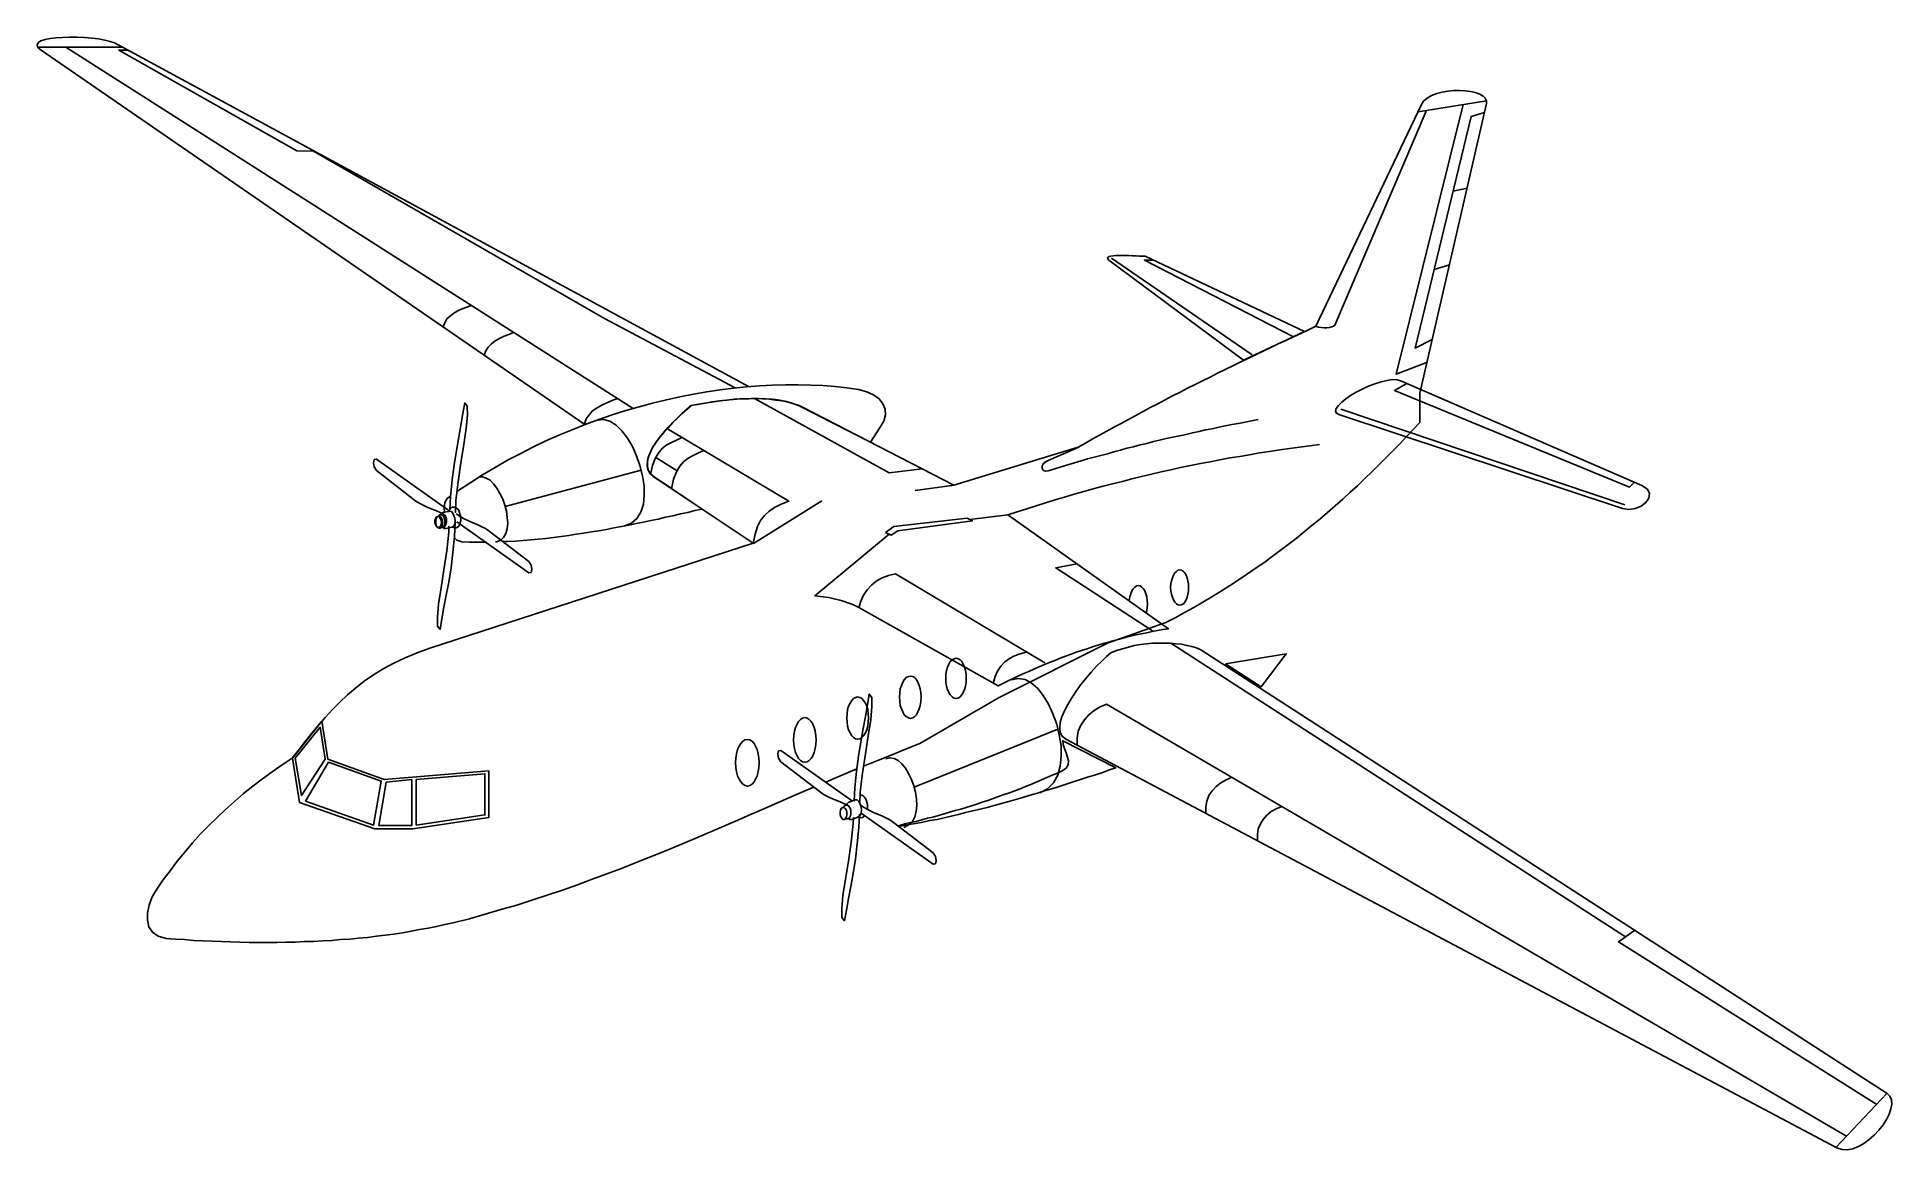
# Model space of a CAD drawing. Extents: x -90 to 95, y 353 to 464.
import ezdxf

# ---------------------------------------------------------------- set-up
doc = ezdxf.new("R2010")
doc.units = 0
doc.header["$LTSCALE"] = 25
doc.layers.add('7', color=7, linetype='CONTINUOUS')

msp = doc.modelspace()

# ---------------------------------------------------------------- linework, layer by layer
at = {"layer": '7', "linetype": 'CONTINUOUS'}
for points in [[(-18.83, 428.88), (-82.2, 463.21), (-82.63, 463.36), (-83.19, 463.49), (-83.8, 463.62), (-84.49, 463.69), (-85.22, 463.74), (-85.96, 463.79), (-86.7, 463.79), (-87.41, 463.77), (-88.07, 463.72), (-88.66, 463.64), (-89.16, 463.54), (-89.57, 463.41), (-89.82, 463.24), (-89.95, 463.03), (-89.9, 462.8), (-89.65, 462.55), (-35.19, 425.1), (-35.19, 425.07)], [(-89.88, 462.78), (-81.36, 462.78)], [(-30.36, 426.7), (-87.08, 462.78)], [(-20.15, 428.75), (-33.21, 435.69), (-62.31, 452.41), (-63.98, 452.44), (-81.79, 462.5), (-80.93, 462.5)], [(-7.32, 390.95), (-6, 391.48), (-4.57, 392.06), (-3.12, 392.65), (-1.68, 393.21), (6.22, 397.81), (17.05, 403.22), (22.89, 405.3), (23.83, 405.78), (24.77, 406.29), (25.69, 406.8), (26.6, 407.33), (27.49, 407.87), (28.38, 408.4), (29.25, 408.96), (30.14, 409.52), (30.97, 410.1), (31.84, 410.69), (32.68, 411.27), (33.52, 411.88), (34.33, 412.49), (35.14, 413.1), (35.93, 413.71), (36.74, 414.35), (37.53, 415.01), (38.29, 415.64), (39.06, 416.3), (39.82, 416.96), (40.58, 417.62), (41.32, 418.31), (42.05, 418.97), (42.77, 419.66), (43.5, 420.34), (44.21, 421.06), (44.9, 421.74), (45.59, 422.45), (46.3, 423.16), (46.96, 423.88), (47.64, 424.59), (48.3, 425.3), (48.3, 428.22), (54.96, 457.16), (54.96, 457.44), (54.83, 457.7), (54.61, 457.9), (54.28, 458.1), (53.84, 458.26), (53.36, 458.36), (52.83, 458.43), (52.27, 458.46), (51.68, 458.46), (51.1, 458.41), (50.52, 458.31), (49.98, 458.15), (49.47, 457.95), (49.04, 457.7), (48.66, 457.39), (48.41, 457.01), (37.91, 434.9), (37.15, 434.55), (36.41, 434.19), (35.65, 433.84), (34.89, 433.48), (34.12, 433.13), (33.39, 432.77), (32.63, 432.41), (31.86, 432.06), (31.1, 431.68), (30.34, 431.32), (29.6, 430.94), (28.84, 430.58), (28.08, 430.2), (27.32, 429.82), (26.58, 429.44), (25.82, 429.08), (25.08, 428.7), (24.32, 428.32), (23.58, 427.94), (22.84, 427.56), (22.11, 427.15), (21.34, 426.77), (20.63, 426.39), (19.9, 425.98), (19.16, 425.6), (18.42, 425.2), (17.71, 424.82), (17, 424.41), (16.26, 424.03), (15.55, 423.62), (14.86, 423.22), (14.15, 422.81), (1.7, 419.02), (-13.37, 426.77), (-13.77, 426.98), (-13.77, 426.98), (-14.31, 427.15), (-14.86, 427.33), (-15.47, 427.46), (-16.08, 427.53), (-16.75, 427.61), (-17.41, 427.66), (-18.12, 427.69), (-18.8, 427.66), (-19.54, 427.64), (-19.69, 427.64), (-20.25, 427.61), (-20.99, 427.53), (-21.72, 427.46), (-22.46, 427.36), (-23.17, 427.23), (-23.88, 427.1), (-24.6, 426.98), (-24.77, 426.8), (-25, 426.59), (-25.46, 426.19), (-25.92, 425.73), (-26.38, 425.27), (-26.83, 424.79), (-27.26, 424.31), (-27.7, 423.82), (-28.05, 423.32), (-28.23, 423.06), (-28.23, 423.06)], [(37.94, 434.88), (38.16, 434.8), (38.44, 434.78), (38.72, 434.75), (39, 434.75), (39.26, 434.78), (39.49, 434.83), (39.66, 434.9), (39.79, 435.01), (48.94, 456.4)], [(52.62, 457.06), (45.94, 430.1), (49.07, 431.3)], [(49.47, 433.53), (47.82, 432.72), (53.44, 455.87), (54.76, 456.27)], [(48.13, 456.32), (54.96, 457.44)], [(51.63, 448.4), (53.01, 448.7)], [(30.67, 431.5), (17.2, 441.51), (17.1, 441.64), (17.07, 441.71), (17.13, 441.82), (17.23, 441.87), (17.41, 441.92), (17.63, 441.94), (17.89, 441.97), (18.19, 441.97), (18.52, 441.97), (18.85, 441.97), (19.21, 441.97), (19.57, 441.94), (19.92, 441.94), (20.25, 441.92), (20.56, 441.89), (20.84, 441.89), (36.77, 434.37), (30.67, 431.5)], [(31.53, 432.03), (17.48, 441.69)], [(35.65, 433.84), (20.76, 441.51), (21.65, 441.51)], [(49.73, 440.57), (51.25, 441.03)], [(-49.35, 434.85), (-49.19, 435.26), (-48.97, 435.64), (-48.63, 435.95), (-48.28, 436.2), (-47.87, 436.43), (-47.44, 436.63), (-46.98, 436.81), (-46.55, 436.99)], [(-45.26, 432.01), (-45.1, 432.44), (-44.85, 432.82), (-44.52, 433.15), (-44.14, 433.46), (-43.71, 433.68), (-43.25, 433.91), (-42.79, 434.09), (-42.31, 434.27)], [(-43.37, 413.38), (-42.89, 413.41), (-42.13, 413.43), (-41.37, 413.48), (-40.6, 413.56), (-39.84, 413.64), (-39.08, 413.71), (-38.32, 413.79), (-37.56, 413.89), (-36.79, 413.99), (-36.06, 414.12), (-35.29, 414.22), (-34.53, 414.35), (-33.79, 414.47), (-33.03, 414.6), (-32.3, 414.75), (-31.53, 414.88), (-30.8, 415.03), (-30.06, 415.19), (-29.32, 415.34), (-28.59, 415.49), (-27.85, 415.64), (-27.11, 415.82), (-26.38, 415.97), (-25.64, 416.15), (-24.9, 416.3), (-24.19, 416.48), (-23.45, 416.63), (-28.25, 419.84), (-28.61, 420.14), (-28.84, 420.5), (-28.94, 420.9), (-28.94, 421.33), (-28.87, 421.79), (-28.66, 422.27), (-28.41, 422.78), (-28.08, 423.29), (-27.72, 423.8), (-27.29, 424.31), (-26.86, 424.82), (-26.4, 425.3), (-25.92, 425.76), (-25.46, 426.21), (-25, 426.62), (-24.57, 426.98), (-24.01, 427.08), (-23.4, 427.18), (-22.77, 427.28), (-22.08, 427.38), (-21.4, 427.48), (-20.71, 427.56), (-19.97, 427.61), (-19.26, 427.66), (-18.52, 427.69), (-17.81, 427.69), (-17.1, 427.66), (-16.39, 427.61), (-15.7, 427.51), (-15.04, 427.38), (-14.41, 427.2), (-13.82, 427), (-6.63, 423.32), (-5.67, 424.82), (-5.28, 425.43), (-5.13, 426.04), (-5.16, 426.62), (-5.39, 427.15), (-5.77, 427.64), (-6.33, 428.04), (-7.01, 428.35), (-7.83, 428.58), (-9, 428.75), (-10.16, 428.88), (-11.38, 428.98), (-12.6, 429.03), (-13.85, 429.06), (-15.12, 429.06), (-16.41, 429.03), (-17.71, 428.96), (-19.01, 428.86), (-20.33, 428.73), (-21.67, 428.55), (-23, 428.35), (-24.34, 428.12), (-25.69, 427.84), (-27.04, 427.56), (-28.41, 427.23), (-29.75, 426.85), (-31.1, 426.47), (-32.45, 426.04), (-33.79, 425.58), (-35.14, 425.1), (-36.46, 424.56), (-37.78, 424.03), (-39.08, 423.44), (-40.38, 422.83), (-41.67, 422.17), (-42.92, 421.51), (-44.16, 420.8), (-45.41, 420.06), (-46.6, 419.3), (-47.77, 418.51), (-47.97, 418.37)], [(40.2, 426.09), (68.56, 416.68), (69.19, 416.58), (69.83, 416.68), (70.41, 416.94), (70.89, 417.29), (71.2, 417.73), (71.25, 418.18), (71.05, 418.62), (70.49, 419), (46.45, 429.42), (46.04, 429.54), (45.56, 429.57), (45, 429.49), (44.42, 429.36), (43.78, 429.16), (43.15, 428.93), (42.54, 428.63), (41.93, 428.32), (41.37, 427.99), (40.88, 427.64), (40.48, 427.31), (40.15, 427), (39.94, 426.7), (39.87, 426.44), (39.94, 426.24), (40.2, 426.09)], [(69.72, 419.3), (69.27, 418.82), (45.76, 428.47), (46.93, 429.16)], [(-48.69, 416.55), (-48.61, 417.89), (-48.46, 419.55), (-48.26, 421.07), (-48.03, 422.49), (-47.8, 423.81), (-47.57, 425.03), (-47.37, 426.18), (-47.19, 427.24), (-46.94, 426.91), (-46.91, 426.02), (-47.04, 424.73), (-47.29, 423.1), (-47.57, 421.27), (-47.85, 419.37), (-48.08, 417.49), (-48.13, 416.32), (-48.13, 416.37)], [(-35.22, 425.15), (-35.04, 425.65), (-34.76, 426.06), (-34.41, 426.44), (-33.97, 426.75), (-33.49, 427.03), (-32.98, 427.26), (-32.45, 427.48), (-31.91, 427.69)], [(-4.75, 420.27), (-18.22, 427.69)], [(40.38, 426.62), (68.78, 417.07)], [(-33.95, 425.53), (-33.31, 425.6), (-32.68, 425.43), (-32.07, 425.02), (-31.48, 424.46), (-30.92, 423.72), (-30.44, 422.88), (-30.01, 421.97), (-29.68, 420.98), (-29.42, 419.96), (-29.27, 418.97), (-29.25, 418.01), (-29.32, 417.12), (-29.58, 416.33), (-29.98, 415.69), (-30.54, 415.21), (-31.28, 414.93)], [(14.2, 422.83), (11.13, 421.49), (10.82, 421.33), (10.62, 421.16), (10.52, 420.95), (10.52, 420.75), (10.57, 420.6), (10.72, 420.47), (10.9, 420.42), (11.13, 420.45), (11.79, 420.65), (12.45, 420.85), (13.11, 421.06), (13.77, 421.26), (14.43, 421.44), (15.07, 421.64), (15.73, 421.82), (16.39, 422), (17.05, 422.17), (17.71, 422.35), (18.37, 422.53), (19.01, 422.71), (19.67, 422.86), (20.33, 423.04), (20.99, 423.19), (21.65, 423.37), (22.28, 423.52), (22.94, 423.67), (23.61, 423.82), (24.27, 423.95), (24.9, 424.1), (25.56, 424.26), (26.22, 424.38), (26.88, 424.54), (27.54, 424.66), (28.2, 424.82), (28.84, 424.94), (29.5, 425.07), (30.16, 425.2), (30.82, 425.32), (31.48, 425.45), (32.14, 425.58)], [(-28.61, 420.09), (-28.41, 421), (-28.13, 421.74), (-27.8, 422.3), (-27.42, 422.71), (-26.98, 423.04), (-26.53, 423.29), (-26.02, 423.52), (-25.49, 423.77)], [(-18.35, 413.23), (-18.17, 414.12), (-17.91, 414.88), (-17.61, 415.49), (-17.23, 416), (-16.77, 416.41), (-16.21, 416.79), (-15.55, 417.12), (-14.79, 417.42), (-26.93, 424.64)], [(7.11, 416.05), (8.05, 416.35), (9, 416.66), (9.94, 416.96), (10.88, 417.27), (11.84, 417.55), (12.78, 417.83), (13.75, 418.11), (14.69, 418.39), (15.65, 418.67), (16.62, 418.92), (17.58, 419.17), (18.55, 419.4), (19.51, 419.66), (20.48, 419.89), (21.45, 420.12), (22.44, 420.34), (23.4, 420.55), (24.37, 420.78), (25.36, 420.98), (26.35, 421.18), (27.32, 421.36), (28.31, 421.56), (29.3, 421.74), (30.29, 421.89), (31.28, 422.07), (32.27, 422.25), (33.26, 422.4), (34.28, 422.55), (35.27, 422.68), (36.26, 422.83), (37.28, 422.96), (38.27, 423.09)], [(-49.45, 416.19), (-49.58, 416.27), (-50.01, 416.47), (-50.44, 416.62), (-50.87, 416.8), (-51.28, 416.98), (-51.69, 417.18), (-52.07, 417.44), (-56.03, 420.49), (-56.24, 420.84), (-56.31, 421.27), (-56.24, 421.58), (-56.03, 421.63), (-48.87, 416.57), (-48.87, 416.57)], [(-28.84, 420.5), (-28.89, 420.6), (-28.97, 421), (-28.94, 421.44), (-28.89, 421.67), (-28.89, 421.64)], [(-28.89, 421.64), (-28.84, 421.87), (-28.84, 421.84)], [(-28.89, 421.64), (-28.89, 421.64)], [(-28.84, 421.84), (-28.84, 421.84)], [(-28.08, 421.79), (-25.97, 420.47)], [(-26.53, 418.67), (-26.32, 419.61), (-26.04, 420.34), (-25.69, 420.93), (-25.28, 421.39), (-24.85, 421.72), (-24.37, 422), (-23.83, 422.25), (-23.3, 422.5)], [(-45.81, 419.81), (-45.43, 419.86), (-45.05, 419.73), (-44.67, 419.51), (-44.31, 419.15), (-43.98, 418.72), (-43.68, 418.18), (-43.4, 417.62), (-43.2, 417.02), (-43.02, 416.41), (-42.94, 415.8), (-42.89, 415.21), (-42.94, 414.65), (-43.09, 414.19), (-43.32, 413.79), (-43.65, 413.51), (-44.11, 413.33)], [(-43.15, 416.89), (-29.55, 420.52)], [(-28.84, 420.5), (-28.81, 420.45), (-28.69, 420.22), (-28.36, 419.89), (-23.45, 416.63)], [(-4.75, 420.27), (-1.47, 420.67)], [(-48.61, 417.93), (-48.94, 417.7), (-49.17, 417.29), (-49.24, 416.68), (-49.22, 416.35), (-49.22, 416.28)], [(-18.32, 413.2), (-11.51, 417.47)], [(1.73, 419.02), (-2.16, 418.49)], [(-23.45, 416.63), (-18.35, 413.23), (-50.67, 402.73), (-51.96, 402.28), (-53.16, 401.77), (-54.3, 401.24), (-55.34, 400.68), (-56.33, 400.07), (-57.25, 399.43), (-58.11, 398.75), (-58.92, 398.06), (-59.69, 397.35), (-60.42, 396.59), (-61.14, 395.82), (-61.49, 395.42), (-61.49, 395.44)], [(-49.93, 415.9), (-49.8, 415.87), (-49.68, 415.77), (-49.57, 415.59), (-49.52, 415.39), (-49.52, 415.19), (-49.57, 415.01), (-49.65, 414.86), (-49.78, 414.78), (-49.91, 414.8), (-50.03, 414.91), (-50.13, 415.08), (-50.18, 415.29), (-50.18, 415.49), (-50.13, 415.67), (-50.06, 415.82), (-49.93, 415.9)], [(-49.86, 415.91), (-49.71, 415.91), (-49.58, 415.84), (-49.48, 415.66), (-49.43, 415.43), (-49.43, 415.2), (-49.45, 415), (-49.53, 414.82), (-49.65, 414.74), (-49.81, 414.74), (-49.93, 414.85), (-50.04, 415), (-50.09, 415.23), (-50.09, 415.46), (-50.06, 415.66), (-49.99, 415.84), (-49.86, 415.91)], [(-49.85, 415.9), (-49.78, 416), (-49.65, 416.07), (-49.5, 416.05), (-49.35, 415.95), (-49.24, 415.77), (-49.17, 415.52), (-49.17, 415.26), (-49.22, 415.03), (-49.32, 414.88), (-49.45, 414.8), (-49.6, 414.83), (-49.65, 414.86), (-49.65, 414.86)], [(-49.76, 415.94), (-49.68, 416.07), (-49.53, 416.17), (-49.38, 416.17), (-49.22, 416.07), (-49.1, 415.86), (-49.02, 415.61), (-49.02, 415.33), (-49.07, 415.1), (-49.17, 414.9), (-49.32, 414.79), (-49.48, 414.79), (-49.53, 414.82), (-49.53, 414.82)], [(-49.57, 416.07), (-49.52, 416.18), (-49.35, 416.28), (-48.71, 416.41), (-48.53, 416.38), (-48.38, 416.23), (-48.28, 416), (-48.18, 415.72), (-48.15, 415.41), (-48.18, 415.16), (-48.28, 414.96), (-48.48, 414.83), (-49.09, 414.68), (-49.29, 414.7), (-49.42, 414.83), (-49.42, 414.83)], [(-48.81, 416.33), (-48.79, 416.46), (-48.63, 416.71), (-48.41, 416.84), (-48.28, 416.84), (-48.15, 416.81), (-48.02, 416.74), (-47.9, 416.61), (-47.8, 416.48), (-47.72, 416.3), (-47.67, 416.13), (-47.62, 415.92), (-47.59, 415.49), (-47.67, 415.13), (-47.82, 414.88), (-48.05, 414.75), (-48.18, 414.75), (-48.3, 414.78), (-48.43, 414.86), (-48.43, 414.86), (-48.43, 414.86)], [(-48.05, 416.17), (-47.7, 415.91), (-47.24, 415.66), (-46.81, 415.46), (-46.38, 415.25), (-45.94, 415.1), (-45.54, 414.9), (-45.13, 414.69), (-44.75, 414.44), (-40.79, 411.39), (-40.56, 411.03), (-40.48, 410.6), (-40.56, 410.3), (-40.79, 410.25), (-48, 415.35), (-48, 415.35)], [(-4.75, 414.12), (-12.2, 407.97), (-11.92, 407.94), (-11.64, 407.89), (-11.36, 407.87), (-11.08, 407.82), (-10.8, 407.79), (-10.52, 407.72), (-10.27, 407.66), (-9.99, 407.61), (-9.71, 407.54), (-9.45, 407.46), (-9.17, 407.36), (-8.89, 407.28), (-8.61, 407.16), (-8.33, 407.05), (-8.05, 406.93), (-7.78, 406.8), (6.15, 398.97), (6.66, 399.23), (7.14, 399.48), (7.65, 399.71), (8.16, 399.96), (8.69, 400.19), (9.2, 400.42), (9.71, 400.65), (10.24, 400.88), (10.77, 401.11), (11.28, 401.31), (11.81, 401.51), (12.35, 401.72), (12.88, 401.92), (13.42, 402.12), (13.95, 402.33), (14.48, 402.51), (15.02, 402.68), (15.58, 402.86), (16.11, 403.04), (16.64, 403.19), (17.18, 403.34), (17.74, 403.5), (18.27, 403.65), (18.83, 403.8), (19.36, 403.93), (19.9, 404.06), (20.45, 404.18), (20.99, 404.28), (21.52, 404.39), (22.08, 404.49), (22.61, 404.59), (23.15, 404.67), (7.09, 416.07), (3.3, 415.59), (3.3, 415.59)], [(-5.13, 414.3), (-4.55, 414.02), (-3.89, 414.47), (3.56, 415.47), (3.05, 415.72), (-4.29, 414.88), (-5.13, 414.3)], [(-48.16, 415.25), (-48.23, 413.91), (-48.38, 412.28), (-48.56, 410.75), (-48.79, 409.33), (-49.04, 408.04), (-49.27, 406.82), (-49.48, 405.67), (-49.65, 404.61), (-49.91, 404.94), (-49.93, 405.82), (-49.81, 407.12), (-49.55, 408.75), (-49.27, 410.55), (-48.99, 412.46), (-48.79, 414.34), (-48.77, 414.92), (-48.77, 414.82)], [(-48.84, 414.75), (-48.78, 414.6)], [(-48.24, 413.79), (-47.97, 413.53), (-47.49, 413.36), (-46.73, 413.33), (-45.94, 413.33), (-45.18, 413.33), (-45.14, 413.33)], [(10.8, 401.26), (-4.14, 410.15), (-4.83, 410), (-5.46, 409.75), (-6.05, 409.42), (-6.53, 409.04), (-6.96, 408.55), (-7.32, 408.02), (-7.6, 407.44), (-7.78, 406.77)], [(21.65, 404.41), (11.89, 410.76), (14.03, 411.15)], [(24.29, 410.56), (24.47, 410.54), (24.65, 410.41), (24.8, 410.26), (24.93, 410.03), (25.03, 409.77), (25.11, 409.47), (25.16, 409.16), (25.18, 408.81), (25.16, 408.45), (25.11, 408.12), (25.03, 407.82), (24.93, 407.56), (24.8, 407.33), (24.65, 407.18), (24.47, 407.05), (24.29, 407.03), (24.11, 407.05), (23.96, 407.18), (23.81, 407.33), (23.66, 407.56), (23.56, 407.82), (23.45, 408.12), (23.4, 408.45), (23.38, 408.81), (23.4, 409.16), (23.45, 409.47), (23.56, 409.77), (23.66, 410.03), (23.81, 410.26), (23.96, 410.41), (24.11, 410.54), (24.29, 410.56)], [(19.23, 407.45), (19.23, 407.54), (19.29, 407.87), (19.39, 408.17), (19.49, 408.45), (19.64, 408.68), (19.79, 408.83), (19.97, 408.96), (20.15, 408.99)], [(20.15, 408.99), (20.33, 408.96), (20.5, 408.83), (20.66, 408.68), (20.81, 408.45), (20.91, 408.17), (20.99, 407.87), (21.04, 407.54), (21.06, 407.18), (21.04, 406.8), (20.99, 406.47), (20.93, 406.24)], [(12.91, 393.64), (90, 352.81), (90.51, 352.63), (91.04, 352.6), (91.58, 352.7), (92.14, 352.93), (92.69, 353.24), (93.23, 353.64), (93.74, 354.1), (94.19, 354.58), (94.6, 355.12), (94.96, 355.65), (95.21, 356.18), (95.39, 356.69), (95.49, 357.18), (95.44, 357.61), (95.29, 357.96), (95.01, 358.22), (26.4, 402.58), (25.97, 402.76), (25.49, 402.89), (25, 403.01), (24.47, 403.12), (23.91, 403.17), (23.35, 403.22), (22.77, 403.24), (22.18, 403.24), (21.57, 403.22), (20.96, 403.17), (20.35, 403.09), (19.74, 402.99), (19.16, 402.84), (18.55, 402.68), (17.96, 402.51), (17.41, 402.28), (16.97, 401.9), (16.49, 401.44), (15.98, 400.93), (15.45, 400.35), (14.94, 399.74), (14.41, 399.1), (13.92, 398.44), (13.49, 397.78), (13.09, 397.12), (12.76, 396.48), (12.5, 395.87), (12.35, 395.31), (12.3, 394.78), (12.35, 394.32), (12.55, 393.94), (12.91, 393.64)], [(69.75, 374.53), (68.86, 373.9), (23.4, 403.24)], [(1.93, 401.72), (2.13, 401.67), (2.34, 401.57), (2.49, 401.39), (2.64, 401.13), (2.77, 400.85), (2.87, 400.5), (2.92, 400.14), (2.95, 399.74), (2.92, 399.33), (2.87, 398.95), (2.77, 398.59), (2.64, 398.31), (2.49, 398.06), (2.34, 397.86), (2.13, 397.75), (1.93, 397.7), (1.73, 397.75), (1.52, 397.86), (1.35, 398.06), (1.19, 398.31), (1.07, 398.59), (0.97, 398.95), (0.91, 399.33), (0.89, 399.74), (0.91, 400.14), (0.97, 400.5), (1.07, 400.85), (1.19, 401.13), (1.35, 401.39), (1.52, 401.57), (1.73, 401.67), (1.93, 401.72)], [(5.64, 399.23), (5.82, 399.89), (6.07, 400.45), (6.4, 400.93), (6.81, 401.36), (7.27, 401.69), (7.78, 401.97), (8.33, 402.18), (8.94, 402.33)], [(28.86, 401.18), (34.94, 402.18), (32.42, 398.87), (28.86, 401.18)], [(-2.64, 399.94), (-2.41, 399.89), (-2.21, 399.79), (-2.03, 399.58), (-1.88, 399.33), (-1.75, 399.02), (-1.65, 398.67), (-1.6, 398.26), (-1.57, 397.86), (-1.6, 397.42), (-1.65, 397.02), (-1.75, 396.66), (-1.88, 396.36), (-2.03, 396.08), (-2.21, 395.9), (-2.41, 395.77), (-2.64, 395.72), (-2.84, 395.77), (-3.05, 395.9), (-3.25, 396.08), (-3.4, 396.36), (-3.53, 396.66), (-3.66, 397.02), (-3.71, 397.42), (-3.74, 397.86), (-3.71, 398.26), (-3.66, 398.67), (-3.53, 399.02), (-3.4, 399.33), (-3.25, 399.58), (-3.05, 399.79), (-2.84, 399.89), (-2.64, 399.94)], [(7.47, 399.56), (8.13, 399.71), (8.82, 399.61), (9.45, 399.28), (10.09, 398.72), (10.65, 398.01), (11.18, 397.14), (11.61, 396.18), (11.99, 395.14), (12.25, 394.07), (12.43, 392.98), (12.45, 391.94), (12.35, 390.95), (12.1, 390.06), (11.66, 389.29), (11.08, 388.68), (10.29, 388.28)], [(-7.93, 397.86), (-7.7, 397.81), (-7.5, 397.7), (-7.32, 397.5), (-7.14, 397.25), (-7.01, 396.94), (-6.91, 396.59), (-6.86, 396.18), (-6.84, 395.77), (-6.86, 395.34), (-6.91, 394.93), (-7.01, 394.58), (-7.14, 394.27), (-7.32, 393.99), (-7.5, 393.82), (-7.7, 393.69), (-7.93, 393.64), (-8.13, 393.69), (-8.33, 393.82), (-8.51, 393.99), (-8.66, 394.27), (-8.82, 394.58), (-8.92, 394.93), (-8.97, 395.34), (-9, 395.77), (-8.97, 396.18), (-8.92, 396.59), (-8.82, 396.94), (-8.66, 397.25), (-8.51, 397.5), (-8.33, 397.7), (-8.13, 397.81), (-7.93, 397.86)], [(-8.26, 387.44), (-8.18, 388.79), (-8.03, 390.44), (-7.83, 391.96), (-7.6, 393.38), (-7.37, 394.71), (-7.14, 395.92), (-6.94, 397.07), (-6.76, 398.14), (-6.5, 397.81), (-6.48, 396.92), (-6.61, 395.62), (-6.86, 393.99), (-7.14, 392.17), (-7.42, 390.26), (-7.65, 388.38), (-7.7, 387.21), (-7.7, 387.26)], [(14.03, 393.03), (14.03, 393.74), (14.15, 394.43), (14.41, 395.04), (14.76, 395.59), (15.19, 396.08), (15.73, 396.51), (16.34, 396.86), (17, 397.14)], [(16.97, 397.14), (90.94, 353.97)], [(-61.72, 395.16), (-61.82, 395.04), (-62.48, 394.25), (-63.14, 393.41), (-63.78, 392.57), (-64.44, 391.73), (-65.46, 391.07), (-66.45, 390.39), (-67.41, 389.67), (-68.38, 388.94), (-69.32, 388.2), (-70.21, 387.41), (-71.1, 386.63), (-71.96, 385.81), (-72.83, 384.97), (-73.64, 384.14), (-74.42, 383.27), (-75.19, 382.36), (-75.95, 381.44), (-76.66, 380.5), (-77.37, 379.56), (-78.03, 378.57), (-78.47, 377.81), (-78.75, 377.05), (-78.92, 376.26), (-78.92, 375.55), (-78.77, 374.89), (-78.41, 374.35), (-77.83, 373.95), (-77.04, 373.74), (-76.13, 373.67), (-75.21, 373.62), (-74.3, 373.54), (-73.38, 373.49), (-72.44, 373.46), (-71.53, 373.41), (-70.61, 373.39), (-69.67, 373.36), (-68.76, 373.34), (-67.84, 373.34), (-66.9, 373.34), (-65.99, 373.34), (-65.08, 373.36), (-64.16, 373.36), (-63.24, 373.41), (-62.33, 373.44), (-61.41, 373.49), (-60.5, 373.54), (-59.61, 373.62), (-58.7, 373.67), (-57.81, 373.77), (-56.92, 373.84), (-56.03, 373.95), (-55.16, 374.07), (-54.28, 374.17), (-53.41, 374.3), (-52.55, 374.45), (-51.71, 374.61), (-50.84, 374.76), (-50.01, 374.91), (-49.17, 375.11), (-48.35, 375.29), (-46.73, 375.7), (-45.15, 376.16), (-43.58, 376.61), (-42, 377.07), (-40.48, 377.55), (-38.95, 378.06), (-37.43, 378.57), (-35.93, 379.1), (-34.46, 379.64), (-32.98, 380.17), (-31.53, 380.73), (-30.06, 381.32), (-28.64, 381.87), (-27.19, 382.46), (-25.77, 383.04), (-24.34, 383.65), (-22.94, 384.24), (-21.52, 384.85), (-20.12, 385.46), (-18.7, 386.07), (-17.3, 386.68), (-15.91, 387.29), (-14.51, 387.9), (-13.09, 388.51), (-12.31, 388.84)], [(-64.41, 391.73), (-63.7, 387.31), (-56.18, 384.67), (-52.37, 384.67), (-44.8, 385.81), (-44.8, 390.49), (-55.24, 389.62), (-60.88, 391.63), (-61.49, 395.44), (-64.41, 391.73)], [(-61.72, 395.16), (-61.49, 395.42), (-61.49, 395.44)], [(-13.19, 395.8), (-12.96, 395.75), (-12.76, 395.62), (-12.55, 395.42), (-12.4, 395.14), (-12.25, 394.81), (-12.15, 394.43), (-12.1, 394.02), (-12.07, 393.56), (-12.1, 393.11), (-12.15, 392.7), (-12.25, 392.32), (-12.4, 391.99), (-12.55, 391.71), (-12.76, 391.5), (-12.96, 391.38), (-13.19, 391.33), (-13.42, 391.38), (-13.62, 391.5), (-13.82, 391.71), (-13.97, 391.99), (-14.13, 392.32), (-14.23, 392.7), (-14.31, 393.11), (-14.33, 393.56), (-14.31, 394.02), (-14.23, 394.43), (-14.13, 394.81), (-13.97, 395.14), (-13.82, 395.42), (-13.62, 395.62), (-13.42, 395.75), (-13.19, 395.8)], [(-64.16, 391.73), (-63.52, 388), (-61.16, 391.66), (-61.64, 394.83), (-64.16, 391.73)], [(-18.93, 393.61), (-18.7, 393.56), (-18.47, 393.44), (-18.27, 393.21), (-18.12, 392.93), (-17.96, 392.6), (-17.86, 392.19), (-17.79, 391.76), (-17.76, 391.3), (-17.79, 390.82), (-17.86, 390.39), (-17.96, 389.98), (-18.12, 389.65), (-18.27, 389.37), (-18.47, 389.14), (-18.7, 389.01), (-18.93, 388.96), (-19.16, 389.01), (-19.39, 389.14), (-19.59, 389.37), (-19.77, 389.65), (-19.92, 389.98), (-20.02, 390.39), (-20.1, 390.82), (-20.12, 391.3), (-20.1, 391.76), (-20.02, 392.19), (-19.92, 392.6), (-19.77, 392.93), (-19.59, 393.21), (-19.39, 393.44), (-19.16, 393.56), (-18.93, 393.61)], [(-3.8, 384.93), (-3.48, 384.97), (-2.79, 385.1), (-2.08, 385.23), (-1.4, 385.36), (-0.69, 385.51), (0.03, 385.63), (0.74, 385.79), (1.45, 385.94), (2.16, 386.12), (2.87, 386.3), (3.58, 386.47), (4.32, 386.65), (5.03, 386.83), (5.74, 387.03), (6.48, 387.21), (7.19, 387.41), (7.9, 387.62), (8.61, 387.82), (9.35, 388.05), (10.06, 388.25), (10.77, 388.48), (11.51, 388.68), (12.22, 388.91), (12.93, 389.14), (13.64, 389.37), (14.36, 389.6), (15.07, 389.83), (15.78, 390.06), (16.49, 390.28), (17.18, 390.54), (17.89, 390.77), (12.6, 393.49), (12.65, 393.11), (12.78, 392.7), (12.93, 392.27), (13.06, 391.86), (13.16, 391.48), (13.14, 391.1), (12.96, 390.79), (12.6, 390.51), (12.07, 390.26), (11.54, 390.03), (11, 389.8), (10.47, 389.57), (9.94, 389.34), (9.4, 389.12), (8.87, 388.91), (8.33, 388.68), (7.8, 388.48), (7.27, 388.28), (6.73, 388.1), (6.17, 387.9), (5.64, 387.72), (5.11, 387.52), (4.55, 387.34), (4.01, 387.16), (3.48, 386.98), (2.92, 386.83), (2.39, 386.65), (1.83, 386.5), (1.27, 386.35), (0.74, 386.17), (0.18, 386.02), (-0.38, 385.86), (-0.94, 385.74), (-1.5, 385.58), (-2.06, 385.43), (-2.62, 385.3), (-3.18, 385.18), (-3.74, 385.02), (-3.88, 384.99)], [(-2.26, 388.86), (12.1, 394.65)], [(-63.12, 387.44), (-60.81, 391.33), (-55.55, 389.45), (-56.31, 385.05), (-63.12, 387.44)], [(-9.02, 387.08), (-9.15, 387.16), (-9.58, 387.36), (-10.01, 387.52), (-10.44, 387.69), (-10.85, 387.87), (-11.26, 388.07), (-11.64, 388.33), (-15.6, 391.38), (-15.81, 391.73), (-15.88, 392.17), (-15.81, 392.47), (-15.6, 392.52), (-8.44, 387.46), (-8.44, 387.46)], [(-5.08, 391.68), (-4.68, 391.78), (-4.27, 391.71), (-3.86, 391.5), (-3.48, 391.17), (-3.12, 390.74), (-2.82, 390.21), (-2.54, 389.62), (-2.31, 388.99), (-2.13, 388.33), (-2.03, 387.67), (-2.01, 387.03), (-2.06, 386.42), (-2.21, 385.89), (-2.44, 385.43), (-2.79, 385.08), (-3.28, 384.82)], [(-55.04, 389.34), (-55.8, 385), (-52.5, 385), (-52.5, 389.6), (-55.04, 389.34)], [(-52.04, 385.05), (-45.18, 386.07), (-45.18, 390.18), (-52.04, 389.6), (-52.04, 385.05)], [(-11.11, 389.35), (-10.27, 389.7), (-8.87, 390.31), (-8, 390.67)], [(26.91, 386.24), (26.91, 386.88), (27.01, 387.46), (27.21, 388), (27.54, 388.48), (27.93, 388.91), (28.41, 389.27), (28.94, 389.57), (29.53, 389.83)], [(-7.67, 388.07), (-7.65, 388.07), (-7.5, 388.05), (-7.37, 387.97), (-7.27, 387.87), (-7.16, 387.74), (-7.06, 387.57), (-6.99, 387.36), (-6.94, 387.13), (-6.94, 386.68), (-6.94, 386.68), (-6.94, 386.63)], [(-9.43, 386.8), (-9.27, 386.8), (-9.15, 386.73), (-9.04, 386.55), (-9, 386.32), (-9, 386.09), (-9.02, 385.89), (-9.1, 385.71), (-9.22, 385.63), (-9.38, 385.63), (-9.5, 385.74), (-9.6, 385.89), (-9.66, 386.12), (-9.66, 386.35), (-9.63, 386.55), (-9.55, 386.73), (-9.43, 386.8)], [(-7.72, 386.14), (-7.8, 384.8), (-7.95, 383.17), (-8.13, 381.65), (-8.36, 380.22), (-8.61, 378.93), (-8.84, 377.71), (-9.04, 376.56), (-9.22, 375.5), (-9.48, 375.83), (-9.5, 376.72), (-9.38, 378.01), (-9.12, 379.64), (-8.84, 381.44), (-8.56, 383.35), (-8.36, 385.23), (-8.33, 385.81), (-8.33, 385.71)], [(-9.32, 386.83), (-9.25, 386.96), (-9.1, 387.06), (-8.94, 387.06), (-8.79, 386.96), (-8.66, 386.75), (-8.59, 386.5), (-8.59, 386.22), (-8.64, 385.99), (-8.74, 385.79), (-8.89, 385.69), (-9.04, 385.69), (-9.1, 385.71), (-9.1, 385.71)], [(-9.04, 387.06), (-8.97, 387.18), (-8.79, 387.34), (-8.13, 387.57), (-7.95, 387.57), (-7.78, 387.41), (-7.65, 387.16), (-7.57, 386.88), (-7.52, 386.55), (-7.57, 386.24), (-7.67, 386.02), (-7.88, 385.86), (-8.51, 385.63), (-8.72, 385.63), (-8.82, 385.71), (-8.82, 385.74)], [(-7.72, 385.84), (-7.67, 385.81), (-7.55, 385.79), (-7.42, 385.81), (-7.19, 385.97), (-7.19, 385.97), (-7.19, 385.97)], [(-7.62, 387.06), (-7.27, 386.8), (-6.81, 386.55), (-6.38, 386.35), (-5.94, 386.14), (-5.51, 385.99), (-5.11, 385.79), (-4.7, 385.58), (-4.32, 385.33), (-0.35, 382.28), (-0.13, 381.92), (-0.05, 381.49), (-0.13, 381.19), (-0.35, 381.14), (-7.57, 386.24), (-7.57, 386.24)], [(32.07, 383.53), (32.07, 384.14), (32.14, 384.67), (32.35, 385.18), (32.63, 385.63), (33.01, 386.04), (33.44, 386.4), (33.92, 386.68), (34.48, 386.91)], [(68.91, 373.92), (68.15, 373.39), (93.97, 357.15)], [(89.88, 352.83), (94.98, 358.24)]]:
    msp.add_lwpolyline(points, dxfattribs=at)

doc.saveas('drawing.dxf')
